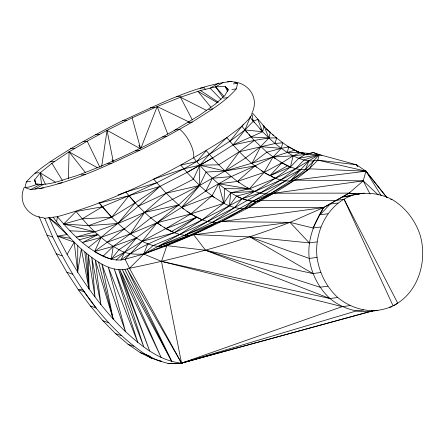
<?xml version="1.0" encoding="UTF-8"?>
<svg xmlns="http://www.w3.org/2000/svg" width="445" height="445" viewBox="0 0 445 445"><rect width="100%" height="100%" fill="white"/><g stroke="black" fill="none" stroke-linecap="round" stroke-linejoin="round"><path stroke-width="0.67" d="M42.164 217.366L44.756 218.284L57.422 216.665C72.123 234.198 88.861 252.009 111.283 259.123L119.043 249.684L136.398 237.964L157.018 222.778L181.71 207.409L199.577 185.482L206.063 172.048L225.075 171.03L273.019 157.041L293.105 155.789L305.448 154.46L313.297 152.563L319.237 154.565L356.484 164.756L365.929 171.158L363.231 180.854L349.08 193.119L323.582 207.57C314.203 222.884 307.056 240.116 309.253 258.434C311.472 273.731 318.57 287.965 329.951 298.506C341.198 307.779 355.488 312.702 370.09 311.483C379.613 310.193 389.742 308.88 397.73 303.151L344.113 199.332L336.331 200.345L261.221 200.445A116.473 45.401 60.5 0 1 236.562 196.095C219.496 186.9 205.807 172.682 193.586 157.88A19.408 7.604 60.4 0 0 179.602 129.211L175.374 129.756L171.764 131.881C140.715 148.875 108.641 164.094 75.338 176.153C62.456 179.608 49.339 186.138 35.7 183.857L34.671 179.858L40.211 172.838L51.943 163.282L69.07 151.84L87.187 141.187L107.056 130.313L132.132 117.836L157.168 106.555L180.453 97.238L200.406 90.519L215.653 86.858L225.17 86.497L228.302 89.467L224.836 95.569L215.007 104.38L199.488 115.305L175.374 129.756L174.468 130.808M377.872 310.471C363.27 311.695 348.98 306.772 337.733 297.494C326.352 286.958 319.26 272.724 317.035 257.427C314.259 232.679 326.691 205.668 350.432 195.972C364.194 191.45 379.107 192.852 391.962 199.443C405.145 207.22 414.746 219.663 419.796 234.037C428.062 260.18 418.578 293.149 393.057 305.798L344.113 199.332M373.082 310.794L181.527 363.131C159.416 360.928 141.393 346.004 125.507 331.67C107.134 313.897 91.47 293.544 77.675 272.073L77.78 245.629M252.031 112.529L264.063 126.174L262.606 131.742L233.074 144.92L212.526 158.014L187.028 172.465L159.844 186.422L138.345 206.18L101.065 237.396L94.579 251.542A116.473 45.401 60.5 0 0 111.283 259.123L116.256 260.002L120.868 260.036L125.073 259.229L142.216 241.296L157.018 222.778L178.634 204.984L199.577 185.482L199.794 165.24L209.423 154.337L226.867 137.561L241.869 126.269L250.301 117.552L251.659 114.816M68.435 178.884L69.07 151.84L97.538 167.821M372.699 310.794L181.527 363.131L129.495 268.291L125.073 259.229L143.718 254.039L158.075 246.419L184.703 235.344L207.498 221.521L229.381 205.851L230.738 192.757L249.295 188.869L275.427 178.306L295.73 168.727L319.237 154.565L321.78 155.617M101.677 166.452L107.056 130.313L140.08 148.563M183.757 209.022L178.634 204.984L150.866 217.928L130.391 233.853L113.225 246.352L111.283 259.123L124.628 252.22L142.216 241.296L165.935 228.552L190.794 213.939L211.97 195.878L218.584 183.802L237.469 181.427L264.024 172.438L281.935 162.814L293.105 155.789L300.147 152.746L309.086 153.369L307.773 153.358M56.654 221.705L57.422 216.665C117.686 199.844 174.251 171.069 226.867 137.561C235.728 148.352 245.345 158.643 256.481 167.12M60.092 226.199L48.961 217.739L57.466 236.145L67.095 254.362L77.675 272.073L81.335 249.05C70.877 239.449 61.633 228.619 53.216 217.21M227.434 81.874L231.661 81.329L237.602 83.332L236.317 88.883C224.174 102.901 207.72 112.034 192.335 121.986C175.08 132.015 157.547 141.543 139.652 150.393C107.178 165.329 74.454 181.454 39.216 188.541M250.585 116.323L244.972 129.951L233.074 144.92L254.345 140.442L268.886 137.95L276.584 137.922C285.178 144.97 294.607 151.489 305.448 154.46A116.473 45.401 60.5 0 0 306.722 154.76M252.543 111.884C258.512 97.789 249.317 84.016 234.632 81.941M387.044 197.719L365.929 171.158L309.52 168.833C299.952 171.492 290.196 167.415 281.935 162.814L269.842 175.775L290.429 167.014L298.69 158.32L305.448 154.46L319.237 154.565L317.78 160.139C298.779 181.109 272.485 193.475 248.471 207.67C221.955 221.738 194.799 234.587 166.892 245.651C156.173 248.499 145.387 243.415 136.398 237.964L124.628 252.22L120.868 260.036C145.432 241.846 175.363 233.842 202.197 219.808C232.752 204.288 263.462 188.374 290.429 167.014L293.105 155.789C280.45 149.014 269.614 139.313 259.919 128.828M24.102 187.612C17.878 201.68 27.212 215.402 41.78 217.672M43.438 187.996L30.772 189.614L24.937 187.551L26.344 181.949C38.609 167.915 55.124 158.72 70.605 148.741C87.609 138.879 104.87 129.495 122.486 120.767C157.68 105.137 192.946 86.119 231.661 81.329M262.956 125.373L270.349 132.376L268.886 137.95L260.625 146.644L245.623 157.936L225.075 171.03L199.577 185.482L172.393 199.438L144.625 212.382L117.997 223.457L94.824 231.845L76.178 237.035L97.945 234.621L82.42 242.586L101.065 237.396L124.238 229.008L144.625 212.382L166.113 193.23L193.297 179.274L199.794 165.24L212.526 158.014C220.581 167.003 229.214 175.586 239.104 182.545M99.413 203.065L128.972 195.689L159.844 186.422L135.213 202.775L111.717 217.255L98.968 202.553L99.241 203.087C110.032 216.242 122.03 228.691 136.398 237.964L113.225 246.352L94.579 251.542L107.212 242.241L130.391 233.853L144.625 212.382L178.634 204.984L166.113 193.23L153.636 179.062L183.924 168.788L199.755 165.201L218.795 164.828L239.343 151.728L275.127 143.496L276.584 137.922L266.121 128.944M387.033 197.808L365.929 171.158L294.518 180.125L244.266 208.477L217.082 222.433L189.314 235.383L158.075 246.419L179.73 234.465L202.197 219.808L223.796 203.321L224.731 188.652L249.295 188.869L264.024 172.438L273.019 157.041L281.279 148.346L282.736 142.773L275.127 143.496M38.921 216.22L46.942 235.032L56.309 253.811L66.828 272.168L78.27 289.684L90.379 305.999L102.901 320.745L115.561 333.605L128.082 344.302L140.197 352.601L146.027 354.665L157.469 360.389L167.988 363.415L177.36 363.671L181.527 363.131L161.485 261.365L166.892 245.651L205.596 250.268L312.885 273.553L320.667 272.546M140.926 148.252L157.168 106.555L189.37 122.136M213.639 354.048L181.527 363.131L127.22 268.958L171.787 361.529L122.403 269.753L161.118 357.485L119.861 269.881L149.709 351.077L118.643 269.692L143.741 346.75L114.282 269.03L137.766 342.422L108.28 267.095L125.507 331.67L101.916 264.091L113.147 319.021L95.252 260.047L100.909 304.692L91.809 257.533L94.957 296.821L88.366 255.018L89.011 288.95L81.335 249.05C94.334 259.98 111.322 274.17 129.495 268.291L143.718 254.039L147.801 243.832M169.962 230.727L174.429 232.752L179.73 234.465L184.703 235.344L217.082 222.433L221.287 221.627L244.266 208.477L252.404 201.218L269.765 194.026L290.312 180.931L305.315 169.64L308.964 160.912L313.575 160.945L317.78 160.139L356.484 164.756L357.847 166.319M222.049 202.319C229.965 206.714 239.393 210.129 248.471 207.67L323.582 207.57L312.996 227.99L290.001 222.355L221.287 221.627L323.582 207.57L349.08 193.119L359.21 194.137M69.898 230.833L94.824 231.845L63.629 224.024L76.067 211.475C88.288 226.277 101.977 240.495 119.043 249.684C126.525 254.312 135.191 254.49 143.718 254.039C168.299 243.749 193.998 236.017 217.082 222.433C203.727 223.034 191.89 215.135 181.71 207.409L205.818 191.027L212.343 178.256L231.317 176.576L254.941 165.907L273.019 157.041L294.562 150.215M293.105 155.789L298.69 158.32L319.237 154.565L313.575 160.945L309.52 168.833L290.312 180.931C283.843 181.31 277.469 179.446 271.706 176.62M67.095 254.362L74.226 242.208L57.466 236.145L67.117 234.56L48.961 217.739M229.381 205.851L236.562 196.095L254.879 191.4L280.728 180.019L300.703 169.606L308.964 160.912L303.991 160.033L298.69 158.32M212.526 158.014L206.319 150.655L196.69 161.563L180.82 165.106L187.028 172.465L199.755 165.201L225.075 171.03L239.343 151.728L254.345 140.442L266.867 152.19L275.205 158.537M88.544 225.643L111.717 217.255L128.972 195.689L135.213 202.775L117.997 223.457L88.544 225.643L63.629 224.024L82.275 218.834L102.344 206.764L128.972 195.689L156.74 182.745L183.924 168.788L209.423 154.337L229.97 141.243L243.571 124.122M264.063 126.174L268.886 137.95L251.214 137.038L244.972 129.951L262.606 131.742L257.794 119.36L253.233 121.257L244.972 129.951L229.97 141.243M305.315 169.64L313.575 160.945M103.19 256.142L113.225 246.352M116.256 260.002L124.628 252.22M349.993 305.626L342.211 306.638L161.485 261.365L143.718 254.039L153.102 245.545L179.73 234.465L207.498 221.521L234.682 207.565L260.18 193.113L280.728 180.019L295.73 168.727L303.991 160.033L319.237 154.565M268.68 175.108L264.024 172.438L254.941 165.907L237.469 181.427C247.96 188.519 260.681 196.662 273.97 193.219L363.231 180.854L378.194 194.854M88.572 247.431L101.065 237.396M107.212 242.241L124.238 229.008M323.582 207.57L290.001 222.355L189.314 235.383L184.703 235.344C225.02 216.676 265.487 197.013 300.703 169.606L290.312 180.931L294.518 180.125L363.231 180.854L370.068 194.092M248.471 207.67L257.015 201.251L273.97 193.219L349.08 193.119L356.523 194.115L364.305 193.102M142.216 241.296L174.429 232.752L196.612 217.277L165.935 228.552C150.193 219.324 137.377 205.996 125.868 192.006L118.075 194.899M212.471 222.4L234.682 207.565L242.13 198.626L260.18 193.113L285.701 180.898M218.89 83.009L210.118 88.188L221.02 99.441M223.09 97.572L215.653 86.858L223.095 82.459M196.612 217.277L171.637 231.489L165.935 228.552L174.429 232.752M187.028 172.465L199.577 185.482L205.818 191.027L231.317 176.576M363.687 310.054L355.905 311.066L181.527 363.131L182.739 362.447M269.842 175.775L287.637 165.751L281.935 162.814L273.019 157.041M30.772 189.614L40.501 184.308M34.977 189.069L43.232 184.569M138.345 206.18L166.113 193.23L199.577 185.482M130.391 233.853L157.018 222.778L190.794 213.939L223.796 203.321L230.738 192.757L254.879 191.4M162.686 246.458L189.314 235.383M181.71 207.409L211.97 195.878L223.796 203.321L218.584 183.802L249.295 188.869L247.548 187.868M143.718 254.039L166.892 245.651M181.527 363.131L342.211 306.638M38.098 184.085L29.148 187.006L24.937 187.551M129.495 268.291C184.058 257.071 238.025 242.525 290.001 222.355L309.292 242.892L317.074 241.885M125.868 192.006L156.74 182.745M214.974 353.669L218.323 352.724M79.299 239.811L97.945 234.621M281.279 148.346L266.867 152.19L251.864 163.482L260.625 146.644L281.279 148.346L288.744 146.878L300.147 152.746L304.48 153.336L299.502 152.457A116.473 45.401 60.5 0 1 298.35 152.151M305.448 154.46L313.297 152.563L319.705 155.088M356.523 194.115L342.65 196.979L350.432 195.972M261.221 200.445C252.81 202.781 244.083 199.855 236.562 196.095M76.067 211.475L102.344 206.764M225.075 171.03L254.941 165.907M175.374 129.756L176.748 129.54M233.38 83.883L237.602 83.332M200.161 88.255L204.366 87.71L205.262 89.35M231.923 89.451L236.145 88.905M176.754 96.71L180.959 96.165M223.663 98.15L227.885 97.6M150.26 107.801L154.465 107.256M208.661 109.442L212.882 108.891M122.486 120.767L126.697 120.222M188.113 122.536L192.335 121.986M95.33 134.729L99.535 134.184M82.981 141.733L87.187 141.187L99.953 167.364M70.605 148.741L74.816 148.196M162.609 136.988L166.836 136.437M49.979 161.858L54.19 161.312M135.425 150.938L139.652 150.393M34.882 173.183L39.088 172.638M107.662 163.888L111.884 163.337M26.344 181.949L30.549 181.404M81.035 174.963L85.256 174.412M57.856 183.351L62.083 182.8M337.961 203.037L330.179 204.049L320.122 214.74L327.904 213.734M390.666 199.61L391.962 199.443M312.996 227.99L320.778 226.983M317.035 257.427L309.253 258.434L249.929 236.896L193.519 234.571L205.596 250.268L329.951 298.506L337.733 297.494M327.726 286.213L319.944 287.22L205.596 250.268M389.636 307.106L391.583 306.855M82.275 218.834L111.717 217.255M167.988 363.415L179.446 363.404M300.147 152.746L287.286 152.451L288.744 146.878L287.559 146.477M158.809 360.506L157.469 360.389L161.49 361.212M309.292 242.892L249.929 236.896L312.885 273.553M353.797 164.361L356.484 164.756L357.774 166.391M57.466 236.145L70.672 238.381M161.485 261.365L329.951 298.506M317.78 160.139L365.929 171.158L381.259 195.767M140.197 352.601L151.639 358.325L160.183 360.784M272.279 134.752L273.464 135.152M275.399 137.522L276.584 137.922M46.942 235.032L52.771 237.09C75.656 284.144 106.105 330.54 151.639 358.325M56.309 253.811L62.144 255.875M66.828 272.168L72.663 274.226M84.099 291.748L78.27 289.684L82.509 289.311L96.215 308.057L90.379 305.999M102.901 320.745L108.736 322.803M115.561 333.605L121.396 335.664M128.082 344.302L133.917 346.36M296.392 151.311L299.502 152.457M146.027 354.665L150.371 356.462M286.519 165.245L290.429 167.014M206.736 110.51L180.453 97.238L192.368 119.927M275.427 178.306L264.024 172.438L261.293 170.574M202.197 219.808L190.794 213.939L186.967 211.325M280.773 162.147L283.098 163.482M164.188 227.551L167.682 229.553M217.477 102.717L197.942 91.347L210.969 107.323M41.569 184.564L40.211 172.838L55.352 182.127M200.406 90.519L218.378 102.233M269.236 131.631L270.349 132.376M214.151 197.369L205.818 191.027M157.018 222.778L160.84 225.393M248.972 134.601L254.345 140.442M249.879 117.029L262.606 131.742M215.653 86.858L223.863 96.153M228.357 90.151L225.17 86.497L227.551 91.425M251.903 119.677L254.562 122.831M241.869 126.269L247.192 132.577M69.07 151.84L85.368 172.515M51.943 163.282L62.4 180.492M124.945 269.631L171.787 361.529M138.857 145.153L140.375 148.268M112.001 159.738L112.913 161.613M40.211 172.838L45.357 184.23M44.756 218.284L52.771 237.09M157.168 106.555L167.715 134.012M35.956 183.796L34.671 179.858L35.628 183.913M132.132 117.836L140.498 148.235M98.584 262.072L113.147 319.021M107.056 130.313L113.247 161.502M251.826 113.325L253.233 121.257M74.226 242.208L77.675 272.073M84.85 252.031L89.011 288.95L86.625 253.539"/></g></svg>
